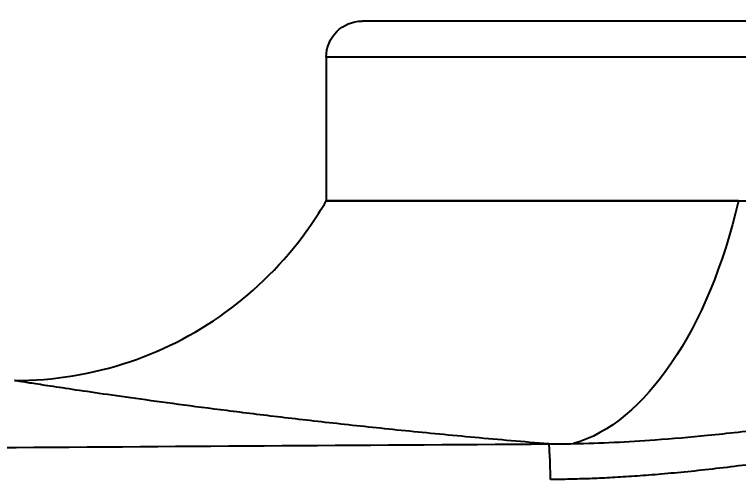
# Model space of a CAD drawing. Header units: millimetres. Extents: x 296 to 1136, y 93 to 687.
# Drawn here: x 642.44 to 662.55, y 475.88 to 488.82 of the extents above; entities that cross this region are included whole.
import ezdxf

# ---------------------------------------------------------------- set-up
doc = ezdxf.new("R2010")
doc.units = ezdxf.units.MM
doc.header["$LTSCALE"] = 0.75
doc.layers.add('DIM', color=3, linetype='Continuous')
doc.styles.get("Standard").update_dxf_attribs({"font": 'arial.ttf'})
doc.dimstyles.new('사본 ISO-25', dxfattribs={"dimtxt": 6, "dimasz": 6, "dimexe": 2.1, "dimexo": 2.1, "dimgap": 2, "dimtad": 1, "dimtih": 1, "dimtoh": 1, "dimdec": 1, "dimdsep": 46, "dimtxsty": 'Standard', "dimcen": 0, "dimclrd": 3, "dimclre": 3, "dimclrt": 4, "dimazin": 2, "dimtp": 0.1, "dimtm": 0.1, "dimtfac": 0.714286, "dimtdec": 1, "dimtmove": 0, "dimatfit": 3, "dimfxl": 1, "dimarcsym": 0})

# ---------------------------------------------------------------- blocks, each defined once
blk = doc.blocks.new('*D100')
at = {"layer": 'DIM', "color": 3, "lineweight": -2, "transparency": 16777216}
for start, end in [(260.516393, 264.342803), (265.656538, 269.483607)]:
    blk.add_arc((674.097, 1064.571), 665.726, start, end, dxfattribs=at)
at = {"layer": 'DIM', "color": 3, "transparency": 16777216}
for points in [[(564.24, 406.959), (564.578, 408.93), (558.495, 408.96)], [(668.102, 399.873), (668.093, 397.873), (674.097, 398.846)]]:
    blk.add_solid(points, dxfattribs=at)
at = {"layer": 'DIM', "color": 4, "transparency": 16777216, "insert": (616.076, 401.379), "char_height": 6, "attachment_point": 5}
blk.add_mtext('10°', dxfattribs=at)

msp = doc.modelspace()

# ---------------------------------------------------------------- linework, layer by layer
at = {"extrusion": (1, -2.22045e-16, -2.96554e-13)}
for p, q in [((696.097, 488.631), (652.097, 488.631)), ((697.097, 487.631), (651.097, 487.631)), ((651.097, 487.631), (651.097, 483.631)), ((651.097, 483.631), (697.097, 483.631)), ((652.597, 483.631), (652.597, 483.631))]:
    msp.add_line(p, q, dxfattribs=at)
at = {"extrusion": (-5.04871e-29, 2.22045e-16, -1)}
msp.add_arc((-652.097, 487.631), 1, 0, 90, dxfattribs=at)
at = {"extrusion": (7.4344e-29, 2.22045e-16, -1)}
msp.add_ellipse((657.781, 486.741), major_axis=(0.823, 9.966), ratio=0.520498, start_param=1.844857, end_param=2.948342, dxfattribs=at)
for centre, major_axis, ratio, start_param, end_param in [((657.392, 493.822), (22.931, 0.138), 0.739182, 4.703028, 4.733111), ((657.279, 475.88), (0.006, -1), 0.048275, 1.570486, 3.008672)]:
    msp.add_ellipse(centre, major_axis=major_axis, ratio=ratio, start_param=start_param, end_param=end_param)
for points, knots in [([(642.437, 478.631), (643.518, 478.631), (644.613, 478.811), (646.642, 479.496), (647.605, 480.004), (649.301, 481.282), (650.056, 482.068), (650.815, 483.165), (650.961, 483.395), (651.097, 483.631)], [0, 0, 0, 0, 0.324249, 0.324249, 0.642684, 0.642684, 0.961328, 0.961328, 1.043014, 1.043014, 1.043014, 1.043014]), ([(662.552, 483.631), (661.231, 483.631), (659.99, 483.631), (657.683, 483.631), (656.627, 483.631), (653.938, 483.631), (652.645, 483.631), (651.361, 483.631), (651.097, 483.631), (651.097, 483.631)], [-7.244218, -7.244218, -7.244218, -7.244218, -6.785822, -6.785822, -6.319164, -6.319164, -5.440347, -5.440347, -4.834745, -4.834745, -4.834745, -4.834745]), ([(657.279, 476.871), (656.574, 476.928), (655.206, 477.047), (653.273, 477.233), (651.476, 477.423), (649.82, 477.613), (648.314, 477.797), (646.965, 477.973), (645.78, 478.134), (644.763, 478.279), (643.923, 478.403), (643.262, 478.503), (642.787, 478.576), (642.501, 478.621), (642.437, 478.631), (642.437, 478.631)], [0.0000003, 0.0000003, 0.0000003, 0.0000003, 0.0769231, 0.1538462, 0.2307692, 0.3076923, 0.3846154, 0.4615385, 0.5384615, 0.6153846, 0.6923077, 0.7692308, 0.8461538, 0.9230769, 0.9999766, 0.9999766, 0.9999766, 0.9999766]), ([(657.969, 476.878), (658.716, 476.893), (659.47, 476.93), (660.233, 476.986), (660.716, 477.021), (661.203, 477.064), (661.691, 477.112), (661.974, 477.14), (662.258, 477.17), (662.541, 477.202), (663.15, 477.269), (663.758, 477.344), (664.363, 477.423), (664.528, 477.444), (664.691, 477.466), (664.855, 477.487), (665.622, 477.589), (666.381, 477.695), (667.125, 477.796), (667.677, 477.871), (668.219, 477.944), (668.753, 478.012), (668.94, 478.035), (669.126, 478.059), (669.311, 478.081), (670.023, 478.168), (670.718, 478.244), (671.398, 478.307), (671.886, 478.352), (672.365, 478.39), (672.84, 478.421), (673.028, 478.433), (673.214, 478.444), (673.4, 478.454), (674.058, 478.488), (674.708, 478.508), (675.354, 478.513)], [0, 0, 0, 0, 0.125, 0.125, 0.125, 0.2041074, 0.2041074, 0.2041074, 0.25, 0.25, 0.25, 0.3483285, 0.3483285, 0.3483285, 0.375, 0.375, 0.375, 0.5, 0.5, 0.5, 0.592553, 0.592553, 0.592553, 0.625, 0.625, 0.625, 0.75, 0.75, 0.75, 0.8396519, 0.8396519, 0.8396519, 0.875, 0.875, 0.875, 0.9999789, 0.9999789, 0.9999789, 0.9999789]), ([(675.377, 477.757), (675.202, 477.755), (675.025, 477.753), (674.843, 477.749), (674.661, 477.745), (674.476, 477.739), (674.288, 477.732), (674.1, 477.725), (673.911, 477.716), (673.721, 477.706), (673.53, 477.696), (673.34, 477.685), (673.15, 477.672), (672.96, 477.659), (672.771, 477.645), (672.585, 477.63), (672.399, 477.615), (672.216, 477.598), (672.035, 477.582), (671.855, 477.565), (671.677, 477.547), (671.502, 477.528), (671.326, 477.51), (671.153, 477.491), (670.982, 477.471), (670.812, 477.451), (670.643, 477.431), (670.475, 477.41), (670.308, 477.39), (670.142, 477.368), (669.976, 477.346), (669.81, 477.325), (669.645, 477.302), (669.48, 477.279), (669.314, 477.256), (669.148, 477.233), (668.981, 477.209), (668.814, 477.185), (668.646, 477.16), (668.476, 477.135), (668.305, 477.11), (668.134, 477.084), (667.959, 477.057), (667.785, 477.031), (667.608, 477.003), (667.427, 476.976), (667.247, 476.948), (667.064, 476.919), (666.877, 476.89), (666.689, 476.861), (666.498, 476.831), (666.303, 476.8), (666.107, 476.77), (665.907, 476.739), (665.697, 476.706), (665.486, 476.674), (665.266, 476.64), (665.027, 476.604), (664.788, 476.568), (664.531, 476.529), (664.257, 476.49), (663.984, 476.45), (663.694, 476.409), (663.405, 476.369), (663.116, 476.33), (662.828, 476.292), (662.547, 476.257), (662.266, 476.222), (661.991, 476.189), (661.725, 476.16), (661.459, 476.13), (661.2, 476.103), (660.951, 476.079), (660.702, 476.055), (660.462, 476.033), (660.234, 476.014), (660.006, 475.996), (659.788, 475.98), (659.58, 475.966), (659.372, 475.952), (659.173, 475.94), (658.979, 475.93), (658.786, 475.919), (658.599, 475.911), (658.415, 475.904), (658.231, 475.897), (658.051, 475.892), (657.87, 475.888), (657.689, 475.884), (657.508, 475.881), (657.328, 475.88)], [0, 0, 0, 0, 0.0333333, 0.0333333, 0.0333333, 0.0666667, 0.0666667, 0.0666667, 0.1, 0.1, 0.1, 0.1333333, 0.1333333, 0.1333333, 0.1666667, 0.1666667, 0.1666667, 0.2, 0.2, 0.2, 0.2333333, 0.2333333, 0.2333333, 0.2666667, 0.2666667, 0.2666667, 0.3, 0.3, 0.3, 0.3333333, 0.3333333, 0.3333333, 0.3666667, 0.3666667, 0.3666667, 0.4, 0.4, 0.4, 0.4333333, 0.4333333, 0.4333333, 0.4666667, 0.4666667, 0.4666667, 0.5, 0.5, 0.5, 0.5333333, 0.5333333, 0.5333333, 0.5666667, 0.5666667, 0.5666667, 0.6, 0.6, 0.6, 0.6333333, 0.6333333, 0.6333333, 0.6666667, 0.6666667, 0.6666667, 0.7, 0.7, 0.7, 0.7333333, 0.7333333, 0.7333333, 0.7666667, 0.7666667, 0.7666667, 0.8, 0.8, 0.8, 0.8333333, 0.8333333, 0.8333333, 0.8666667, 0.8666667, 0.8666667, 0.9, 0.9, 0.9, 0.9333333, 0.9333333, 0.9333333, 0.9666667, 0.9666667, 0.9666667, 0.9999996, 0.9999996, 0.9999996, 0.9999996]), ([(564.884, 476.22), (574.85, 476.296), (594.983, 476.445), (625.783, 476.663), (646.714, 476.803), (657.279, 476.871)], [0, 0, 0, 0, 0.3333333, 0.6666667, 0.9999999, 0.9999999, 0.9999999, 0.9999999])]:
    msp.add_open_spline(points, degree=3, knots=knots)

# ---------------------------------------------------------------- dimensions: what is measured, and where the dimension line sits
at = {"layer": 'DIM'}
dim = msp.add_angular_dim_2l(base=(596.811, 403.347), line1=((674.097, 274.286), (674.097, 493.631)), line2=((543.45, 323.631), (568.176, 463.859)), dimstyle='사본 ISO-25', override={"dimtxt": 6, "dimasz": 6, "dimtad": 0}, dxfattribs=at)
dim.commit()
dim.dimension.update_dxf_attribs({"geometry": '*D100', "text_midpoint": (616.076, 401.379)})

doc.saveas('drawing.dxf')
